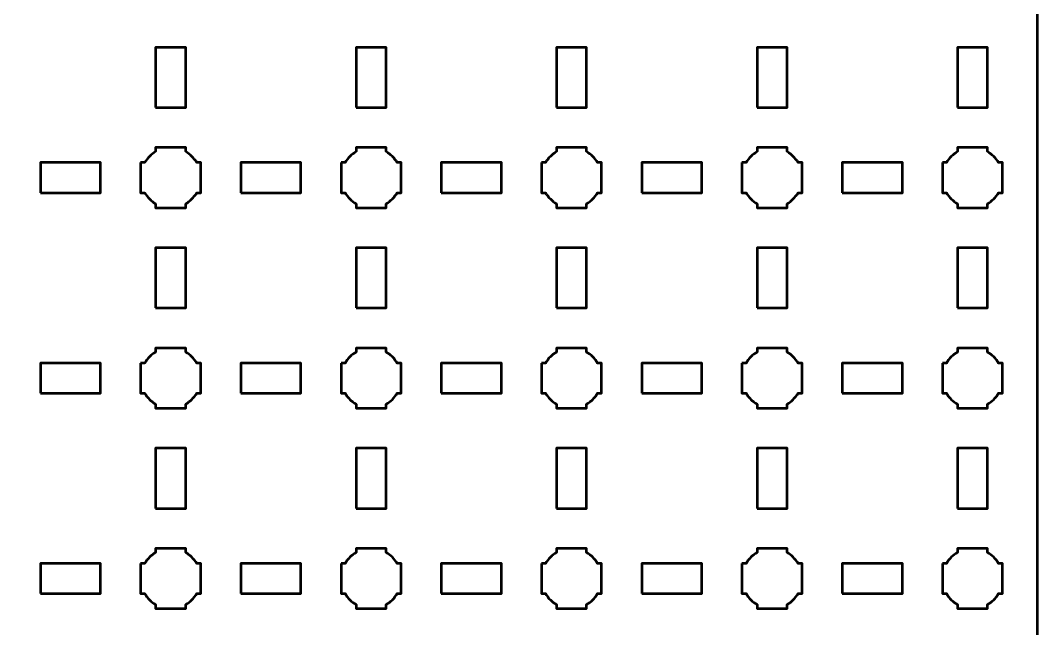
# Model space of a CAD drawing. Header units: centimetres. Extents: x -30.1 to 9.2, y -39.5 to 9.8.
# Drawn here: x -1 to 9.15, y -27.35 to -21.28 of the extents above; entities that cross this region are included whole.
import ezdxf

# ---------------------------------------------------------------- set-up
doc = ezdxf.new("R2010")
doc.units = ezdxf.units.CM
doc.header["$MEASUREMENT"] = 0
doc.layers.add('Layer 1', color=7, linetype='Continuous')

msp = doc.modelspace()

# ---------------------------------------------------------------- linework, layer by layer
at = {"layer": 'Layer 1', "color": 250, "lineweight": 53}
for points in [[(0.35, -22.15), (0.65, -22.15), (0.65, -21.55), (0.35, -21.55), (0.35, -22.15)], [(2.35, -22.15), (2.65, -22.15), (2.65, -21.55), (2.35, -21.55), (2.35, -22.15)], [(4.35, -22.15), (4.65, -22.15), (4.65, -21.55), (4.35, -21.55), (4.35, -22.15)], [(6.35, -22.15), (6.65, -22.15), (6.65, -21.55), (6.35, -21.55), (6.35, -22.15)], [(8.35, -22.15), (8.65, -22.15), (8.65, -21.55), (8.35, -21.55), (8.35, -22.15)], [(-0.8, -23), (-0.2, -23), (-0.2, -22.7), (-0.8, -22.7), (-0.8, -23)], [(1.2, -23), (1.8, -23), (1.8, -22.7), (1.2, -22.7), (1.2, -23)], [(3.2, -23), (3.8, -23), (3.8, -22.7), (3.2, -22.7), (3.2, -23)], [(5.2, -23), (5.8, -23), (5.8, -22.7), (5.2, -22.7), (5.2, -23)], [(7.2, -23), (7.8, -23), (7.8, -22.7), (7.2, -22.7), (7.2, -23)], [(0.35, -24.15), (0.65, -24.15), (0.65, -23.55), (0.35, -23.55), (0.35, -24.15)], [(2.35, -24.15), (2.65, -24.15), (2.65, -23.55), (2.35, -23.55), (2.35, -24.15)], [(4.35, -24.15), (4.65, -24.15), (4.65, -23.55), (4.35, -23.55), (4.35, -24.15)], [(6.35, -24.15), (6.65, -24.15), (6.65, -23.55), (6.35, -23.55), (6.35, -24.15)], [(8.35, -24.15), (8.65, -24.15), (8.65, -23.55), (8.35, -23.55), (8.35, -24.15)], [(-0.8, -25), (-0.2, -25), (-0.2, -24.7), (-0.8, -24.7), (-0.8, -25)], [(1.2, -25), (1.8, -25), (1.8, -24.7), (1.2, -24.7), (1.2, -25)], [(3.2, -25), (3.8, -25), (3.8, -24.7), (3.2, -24.7), (3.2, -25)], [(5.2, -25), (5.8, -25), (5.8, -24.7), (5.2, -24.7), (5.2, -25)], [(7.2, -25), (7.8, -25), (7.8, -24.7), (7.2, -24.7), (7.2, -25)], [(0.35, -26.15), (0.65, -26.15), (0.65, -25.55), (0.35, -25.55), (0.35, -26.15)], [(2.35, -26.15), (2.65, -26.15), (2.65, -25.55), (2.35, -25.55), (2.35, -26.15)], [(4.35, -26.15), (4.65, -26.15), (4.65, -25.55), (4.35, -25.55), (4.35, -26.15)], [(6.35, -26.15), (6.65, -26.15), (6.65, -25.55), (6.35, -25.55), (6.35, -26.15)], [(8.35, -26.15), (8.65, -26.15), (8.65, -25.55), (8.35, -25.55), (8.35, -26.15)], [(-0.8, -27), (-0.2, -27), (-0.2, -26.7), (-0.8, -26.7), (-0.8, -27)], [(1.2, -27), (1.8, -27), (1.8, -26.7), (1.2, -26.7), (1.2, -27)], [(3.2, -27), (3.8, -27), (3.8, -26.7), (3.2, -26.7), (3.2, -27)], [(5.2, -27), (5.8, -27), (5.8, -26.7), (5.2, -26.7), (5.2, -27)], [(7.2, -27), (7.8, -27), (7.8, -26.7), (7.2, -26.7), (7.2, -27)]]:
    msp.add_lwpolyline(points, close=True, dxfattribs=at)
msp.add_open_spline([(-30.15, -39), (-30.15, -39), (-30.15, 9.3), (-30.15, 9.3), (-30.15, 9.3), (-30.15, 9.57609), (-29.92609, 9.8), (-29.65, 9.8), (-29.65, 9.8), (-29.65, 9.8), (8.65, 9.8), (8.65, 9.8), (8.65, 9.8), (8.92609, 9.8), (9.15, 9.57609), (9.15, 9.3), (9.15, 9.3), (9.15, 9.3), (9.15, -39), (9.15, -39), (9.15, -39), (9.15, -39.27609), (8.92609, -39.5), (8.65, -39.5), (8.65, -39.5), (8.65, -39.5), (-29.65, -39.5), (-29.65, -39.5), (-29.65, -39.5), (-29.92609, -39.5), (-30.15, -39.27609), (-30.15, -39)], degree=3, knots=[0, 0, 0, 0, 0.125, 0.125, 0.125, 0.125, 0.25, 0.25, 0.25, 0.25, 0.375, 0.375, 0.375, 0.375, 0.5, 0.5, 0.5, 0.5, 0.625, 0.625, 0.625, 0.625, 0.75, 0.75, 0.75, 0.75, 0.875, 0.875, 0.875, 0.875, 1, 1, 1, 1], dxfattribs=at)
at = {"layer": 'Layer 1', "lineweight": 53}
for points in [[(0.2, -22.7), (0.2, -22.7), (0.24015, -22.7), (0.24015, -22.7), (0.24015, -22.7), (0.2665, -22.65447), (0.30447, -22.6165), (0.35, -22.59015), (0.35, -22.59015), (0.35, -22.59015), (0.35, -22.55), (0.35, -22.55), (0.35, -22.55), (0.35, -22.55), (0.5, -22.55), (0.5, -22.55), (0.5, -22.55), (0.5, -22.55), (0.65, -22.55), (0.65, -22.55), (0.65, -22.55), (0.65, -22.55), (0.65, -22.59015), (0.65, -22.59015), (0.65, -22.59015), (0.69553, -22.6165), (0.7335, -22.65447), (0.75985, -22.7), (0.75985, -22.7), (0.75985, -22.7), (0.8, -22.7), (0.8, -22.7), (0.8, -22.7), (0.8, -22.7), (0.8, -22.85), (0.8, -22.85), (0.8, -22.85), (0.8, -22.85), (0.8, -23), (0.8, -23), (0.8, -23), (0.8, -23), (0.75985, -23), (0.75985, -23), (0.75985, -23), (0.7335, -23.04553), (0.69553, -23.0835), (0.65, -23.10985), (0.65, -23.10985), (0.65, -23.10985), (0.65, -23.15), (0.65, -23.15), (0.65, -23.15), (0.65, -23.15), (0.5, -23.15), (0.5, -23.15), (0.5, -23.15), (0.5, -23.15), (0.35, -23.15), (0.35, -23.15), (0.35, -23.15), (0.35, -23.15), (0.35, -23.10985), (0.35, -23.10985), (0.35, -23.10985), (0.30447, -23.0835), (0.2665, -23.04553), (0.24015, -23), (0.24015, -23), (0.24015, -23), (0.2, -23), (0.2, -23), (0.2, -23), (0.2, -23), (0.2, -22.85), (0.2, -22.85), (0.2, -22.85), (0.2, -22.85), (0.2, -22.7), (0.2, -22.7)], [(2.2, -22.7), (2.2, -22.7), (2.24015, -22.7), (2.24015, -22.7), (2.24015, -22.7), (2.2665, -22.65447), (2.30447, -22.6165), (2.35, -22.59015), (2.35, -22.59015), (2.35, -22.59015), (2.35, -22.55), (2.35, -22.55), (2.35, -22.55), (2.35, -22.55), (2.5, -22.55), (2.5, -22.55), (2.5, -22.55), (2.5, -22.55), (2.65, -22.55), (2.65, -22.55), (2.65, -22.55), (2.65, -22.55), (2.65, -22.59015), (2.65, -22.59015), (2.65, -22.59015), (2.69553, -22.6165), (2.7335, -22.65447), (2.75985, -22.7), (2.75985, -22.7), (2.75985, -22.7), (2.8, -22.7), (2.8, -22.7), (2.8, -22.7), (2.8, -22.7), (2.8, -22.85), (2.8, -22.85), (2.8, -22.85), (2.8, -22.85), (2.8, -23), (2.8, -23), (2.8, -23), (2.8, -23), (2.75985, -23), (2.75985, -23), (2.75985, -23), (2.7335, -23.04553), (2.69553, -23.0835), (2.65, -23.10985), (2.65, -23.10985), (2.65, -23.10985), (2.65, -23.15), (2.65, -23.15), (2.65, -23.15), (2.65, -23.15), (2.5, -23.15), (2.5, -23.15), (2.5, -23.15), (2.5, -23.15), (2.35, -23.15), (2.35, -23.15), (2.35, -23.15), (2.35, -23.15), (2.35, -23.10985), (2.35, -23.10985), (2.35, -23.10985), (2.30447, -23.0835), (2.2665, -23.04553), (2.24015, -23), (2.24015, -23), (2.24015, -23), (2.2, -23), (2.2, -23), (2.2, -23), (2.2, -23), (2.2, -22.85), (2.2, -22.85), (2.2, -22.85), (2.2, -22.85), (2.2, -22.7), (2.2, -22.7)], [(4.2, -22.7), (4.2, -22.7), (4.24015, -22.7), (4.24015, -22.7), (4.24015, -22.7), (4.2665, -22.65447), (4.30447, -22.6165), (4.35, -22.59015), (4.35, -22.59015), (4.35, -22.59015), (4.35, -22.55), (4.35, -22.55), (4.35, -22.55), (4.35, -22.55), (4.5, -22.55), (4.5, -22.55), (4.5, -22.55), (4.5, -22.55), (4.65, -22.55), (4.65, -22.55), (4.65, -22.55), (4.65, -22.55), (4.65, -22.59015), (4.65, -22.59015), (4.65, -22.59015), (4.69553, -22.6165), (4.7335, -22.65447), (4.75985, -22.7), (4.75985, -22.7), (4.75985, -22.7), (4.8, -22.7), (4.8, -22.7), (4.8, -22.7), (4.8, -22.7), (4.8, -22.85), (4.8, -22.85), (4.8, -22.85), (4.8, -22.85), (4.8, -23), (4.8, -23), (4.8, -23), (4.8, -23), (4.75985, -23), (4.75985, -23), (4.75985, -23), (4.7335, -23.04553), (4.69553, -23.0835), (4.65, -23.10985), (4.65, -23.10985), (4.65, -23.10985), (4.65, -23.15), (4.65, -23.15), (4.65, -23.15), (4.65, -23.15), (4.5, -23.15), (4.5, -23.15), (4.5, -23.15), (4.5, -23.15), (4.35, -23.15), (4.35, -23.15), (4.35, -23.15), (4.35, -23.15), (4.35, -23.10985), (4.35, -23.10985), (4.35, -23.10985), (4.30447, -23.0835), (4.2665, -23.04553), (4.24015, -23), (4.24015, -23), (4.24015, -23), (4.2, -23), (4.2, -23), (4.2, -23), (4.2, -23), (4.2, -22.85), (4.2, -22.85), (4.2, -22.85), (4.2, -22.85), (4.2, -22.7), (4.2, -22.7)], [(6.2, -22.7), (6.2, -22.7), (6.24015, -22.7), (6.24015, -22.7), (6.24015, -22.7), (6.2665, -22.65447), (6.30447, -22.6165), (6.35, -22.59015), (6.35, -22.59015), (6.35, -22.59015), (6.35, -22.55), (6.35, -22.55), (6.35, -22.55), (6.35, -22.55), (6.5, -22.55), (6.5, -22.55), (6.5, -22.55), (6.5, -22.55), (6.65, -22.55), (6.65, -22.55), (6.65, -22.55), (6.65, -22.55), (6.65, -22.59015), (6.65, -22.59015), (6.65, -22.59015), (6.69553, -22.6165), (6.7335, -22.65447), (6.75985, -22.7), (6.75985, -22.7), (6.75985, -22.7), (6.8, -22.7), (6.8, -22.7), (6.8, -22.7), (6.8, -22.7), (6.8, -22.85), (6.8, -22.85), (6.8, -22.85), (6.8, -22.85), (6.8, -23), (6.8, -23), (6.8, -23), (6.8, -23), (6.75985, -23), (6.75985, -23), (6.75985, -23), (6.7335, -23.04553), (6.69553, -23.0835), (6.65, -23.10985), (6.65, -23.10985), (6.65, -23.10985), (6.65, -23.15), (6.65, -23.15), (6.65, -23.15), (6.65, -23.15), (6.5, -23.15), (6.5, -23.15), (6.5, -23.15), (6.5, -23.15), (6.35, -23.15), (6.35, -23.15), (6.35, -23.15), (6.35, -23.15), (6.35, -23.10985), (6.35, -23.10985), (6.35, -23.10985), (6.30447, -23.0835), (6.2665, -23.04553), (6.24015, -23), (6.24015, -23), (6.24015, -23), (6.2, -23), (6.2, -23), (6.2, -23), (6.2, -23), (6.2, -22.85), (6.2, -22.85), (6.2, -22.85), (6.2, -22.85), (6.2, -22.7), (6.2, -22.7)], [(8.2, -22.7), (8.2, -22.7), (8.24015, -22.7), (8.24015, -22.7), (8.24015, -22.7), (8.2665, -22.65447), (8.30447, -22.6165), (8.35, -22.59015), (8.35, -22.59015), (8.35, -22.59015), (8.35, -22.55), (8.35, -22.55), (8.35, -22.55), (8.35, -22.55), (8.5, -22.55), (8.5, -22.55), (8.5, -22.55), (8.5, -22.55), (8.65, -22.55), (8.65, -22.55), (8.65, -22.55), (8.65, -22.55), (8.65, -22.59015), (8.65, -22.59015), (8.65, -22.59015), (8.69553, -22.6165), (8.7335, -22.65447), (8.75985, -22.7), (8.75985, -22.7), (8.75985, -22.7), (8.8, -22.7), (8.8, -22.7), (8.8, -22.7), (8.8, -22.7), (8.8, -22.85), (8.8, -22.85), (8.8, -22.85), (8.8, -22.85), (8.8, -23), (8.8, -23), (8.8, -23), (8.8, -23), (8.75985, -23), (8.75985, -23), (8.75985, -23), (8.7335, -23.04553), (8.69553, -23.0835), (8.65, -23.10985), (8.65, -23.10985), (8.65, -23.10985), (8.65, -23.15), (8.65, -23.15), (8.65, -23.15), (8.65, -23.15), (8.5, -23.15), (8.5, -23.15), (8.5, -23.15), (8.5, -23.15), (8.35, -23.15), (8.35, -23.15), (8.35, -23.15), (8.35, -23.15), (8.35, -23.10985), (8.35, -23.10985), (8.35, -23.10985), (8.30447, -23.0835), (8.2665, -23.04553), (8.24015, -23), (8.24015, -23), (8.24015, -23), (8.2, -23), (8.2, -23), (8.2, -23), (8.2, -23), (8.2, -22.85), (8.2, -22.85), (8.2, -22.85), (8.2, -22.85), (8.2, -22.7), (8.2, -22.7)], [(0.2, -24.7), (0.2, -24.7), (0.24015, -24.7), (0.24015, -24.7), (0.24015, -24.7), (0.2665, -24.65447), (0.30447, -24.6165), (0.35, -24.59015), (0.35, -24.59015), (0.35, -24.59015), (0.35, -24.55), (0.35, -24.55), (0.35, -24.55), (0.35, -24.55), (0.5, -24.55), (0.5, -24.55), (0.5, -24.55), (0.5, -24.55), (0.65, -24.55), (0.65, -24.55), (0.65, -24.55), (0.65, -24.55), (0.65, -24.59015), (0.65, -24.59015), (0.65, -24.59015), (0.69553, -24.6165), (0.7335, -24.65447), (0.75985, -24.7), (0.75985, -24.7), (0.75985, -24.7), (0.8, -24.7), (0.8, -24.7), (0.8, -24.7), (0.8, -24.7), (0.8, -24.85), (0.8, -24.85), (0.8, -24.85), (0.8, -24.85), (0.8, -25), (0.8, -25), (0.8, -25), (0.8, -25), (0.75985, -25), (0.75985, -25), (0.75985, -25), (0.7335, -25.04553), (0.69553, -25.0835), (0.65, -25.10985), (0.65, -25.10985), (0.65, -25.10985), (0.65, -25.15), (0.65, -25.15), (0.65, -25.15), (0.65, -25.15), (0.5, -25.15), (0.5, -25.15), (0.5, -25.15), (0.5, -25.15), (0.35, -25.15), (0.35, -25.15), (0.35, -25.15), (0.35, -25.15), (0.35, -25.10985), (0.35, -25.10985), (0.35, -25.10985), (0.30447, -25.0835), (0.2665, -25.04553), (0.24015, -25), (0.24015, -25), (0.24015, -25), (0.2, -25), (0.2, -25), (0.2, -25), (0.2, -25), (0.2, -24.85), (0.2, -24.85), (0.2, -24.85), (0.2, -24.85), (0.2, -24.7), (0.2, -24.7)], [(2.2, -24.7), (2.2, -24.7), (2.24015, -24.7), (2.24015, -24.7), (2.24015, -24.7), (2.2665, -24.65447), (2.30447, -24.6165), (2.35, -24.59015), (2.35, -24.59015), (2.35, -24.59015), (2.35, -24.55), (2.35, -24.55), (2.35, -24.55), (2.35, -24.55), (2.5, -24.55), (2.5, -24.55), (2.5, -24.55), (2.5, -24.55), (2.65, -24.55), (2.65, -24.55), (2.65, -24.55), (2.65, -24.55), (2.65, -24.59015), (2.65, -24.59015), (2.65, -24.59015), (2.69553, -24.6165), (2.7335, -24.65447), (2.75985, -24.7), (2.75985, -24.7), (2.75985, -24.7), (2.8, -24.7), (2.8, -24.7), (2.8, -24.7), (2.8, -24.7), (2.8, -24.85), (2.8, -24.85), (2.8, -24.85), (2.8, -24.85), (2.8, -25), (2.8, -25), (2.8, -25), (2.8, -25), (2.75985, -25), (2.75985, -25), (2.75985, -25), (2.7335, -25.04553), (2.69553, -25.0835), (2.65, -25.10985), (2.65, -25.10985), (2.65, -25.10985), (2.65, -25.15), (2.65, -25.15), (2.65, -25.15), (2.65, -25.15), (2.5, -25.15), (2.5, -25.15), (2.5, -25.15), (2.5, -25.15), (2.35, -25.15), (2.35, -25.15), (2.35, -25.15), (2.35, -25.15), (2.35, -25.10985), (2.35, -25.10985), (2.35, -25.10985), (2.30447, -25.0835), (2.2665, -25.04553), (2.24015, -25), (2.24015, -25), (2.24015, -25), (2.2, -25), (2.2, -25), (2.2, -25), (2.2, -25), (2.2, -24.85), (2.2, -24.85), (2.2, -24.85), (2.2, -24.85), (2.2, -24.7), (2.2, -24.7)], [(4.2, -24.7), (4.2, -24.7), (4.24015, -24.7), (4.24015, -24.7), (4.24015, -24.7), (4.2665, -24.65447), (4.30447, -24.6165), (4.35, -24.59015), (4.35, -24.59015), (4.35, -24.59015), (4.35, -24.55), (4.35, -24.55), (4.35, -24.55), (4.35, -24.55), (4.5, -24.55), (4.5, -24.55), (4.5, -24.55), (4.5, -24.55), (4.65, -24.55), (4.65, -24.55), (4.65, -24.55), (4.65, -24.55), (4.65, -24.59015), (4.65, -24.59015), (4.65, -24.59015), (4.69553, -24.6165), (4.7335, -24.65447), (4.75985, -24.7), (4.75985, -24.7), (4.75985, -24.7), (4.8, -24.7), (4.8, -24.7), (4.8, -24.7), (4.8, -24.7), (4.8, -24.85), (4.8, -24.85), (4.8, -24.85), (4.8, -24.85), (4.8, -25), (4.8, -25), (4.8, -25), (4.8, -25), (4.75985, -25), (4.75985, -25), (4.75985, -25), (4.7335, -25.04553), (4.69553, -25.0835), (4.65, -25.10985), (4.65, -25.10985), (4.65, -25.10985), (4.65, -25.15), (4.65, -25.15), (4.65, -25.15), (4.65, -25.15), (4.5, -25.15), (4.5, -25.15), (4.5, -25.15), (4.5, -25.15), (4.35, -25.15), (4.35, -25.15), (4.35, -25.15), (4.35, -25.15), (4.35, -25.10985), (4.35, -25.10985), (4.35, -25.10985), (4.30447, -25.0835), (4.2665, -25.04553), (4.24015, -25), (4.24015, -25), (4.24015, -25), (4.2, -25), (4.2, -25), (4.2, -25), (4.2, -25), (4.2, -24.85), (4.2, -24.85), (4.2, -24.85), (4.2, -24.85), (4.2, -24.7), (4.2, -24.7)], [(6.2, -24.7), (6.2, -24.7), (6.24015, -24.7), (6.24015, -24.7), (6.24015, -24.7), (6.2665, -24.65447), (6.30447, -24.6165), (6.35, -24.59015), (6.35, -24.59015), (6.35, -24.59015), (6.35, -24.55), (6.35, -24.55), (6.35, -24.55), (6.35, -24.55), (6.5, -24.55), (6.5, -24.55), (6.5, -24.55), (6.5, -24.55), (6.65, -24.55), (6.65, -24.55), (6.65, -24.55), (6.65, -24.55), (6.65, -24.59015), (6.65, -24.59015), (6.65, -24.59015), (6.69553, -24.6165), (6.7335, -24.65447), (6.75985, -24.7), (6.75985, -24.7), (6.75985, -24.7), (6.8, -24.7), (6.8, -24.7), (6.8, -24.7), (6.8, -24.7), (6.8, -24.85), (6.8, -24.85), (6.8, -24.85), (6.8, -24.85), (6.8, -25), (6.8, -25), (6.8, -25), (6.8, -25), (6.75985, -25), (6.75985, -25), (6.75985, -25), (6.7335, -25.04553), (6.69553, -25.0835), (6.65, -25.10985), (6.65, -25.10985), (6.65, -25.10985), (6.65, -25.15), (6.65, -25.15), (6.65, -25.15), (6.65, -25.15), (6.5, -25.15), (6.5, -25.15), (6.5, -25.15), (6.5, -25.15), (6.35, -25.15), (6.35, -25.15), (6.35, -25.15), (6.35, -25.15), (6.35, -25.10985), (6.35, -25.10985), (6.35, -25.10985), (6.30447, -25.0835), (6.2665, -25.04553), (6.24015, -25), (6.24015, -25), (6.24015, -25), (6.2, -25), (6.2, -25), (6.2, -25), (6.2, -25), (6.2, -24.85), (6.2, -24.85), (6.2, -24.85), (6.2, -24.85), (6.2, -24.7), (6.2, -24.7)], [(8.2, -24.7), (8.2, -24.7), (8.24015, -24.7), (8.24015, -24.7), (8.24015, -24.7), (8.2665, -24.65447), (8.30447, -24.6165), (8.35, -24.59015), (8.35, -24.59015), (8.35, -24.59015), (8.35, -24.55), (8.35, -24.55), (8.35, -24.55), (8.35, -24.55), (8.5, -24.55), (8.5, -24.55), (8.5, -24.55), (8.5, -24.55), (8.65, -24.55), (8.65, -24.55), (8.65, -24.55), (8.65, -24.55), (8.65, -24.59015), (8.65, -24.59015), (8.65, -24.59015), (8.69553, -24.6165), (8.7335, -24.65447), (8.75985, -24.7), (8.75985, -24.7), (8.75985, -24.7), (8.8, -24.7), (8.8, -24.7), (8.8, -24.7), (8.8, -24.7), (8.8, -24.85), (8.8, -24.85), (8.8, -24.85), (8.8, -24.85), (8.8, -25), (8.8, -25), (8.8, -25), (8.8, -25), (8.75985, -25), (8.75985, -25), (8.75985, -25), (8.7335, -25.04553), (8.69553, -25.0835), (8.65, -25.10985), (8.65, -25.10985), (8.65, -25.10985), (8.65, -25.15), (8.65, -25.15), (8.65, -25.15), (8.65, -25.15), (8.5, -25.15), (8.5, -25.15), (8.5, -25.15), (8.5, -25.15), (8.35, -25.15), (8.35, -25.15), (8.35, -25.15), (8.35, -25.15), (8.35, -25.10985), (8.35, -25.10985), (8.35, -25.10985), (8.30447, -25.0835), (8.2665, -25.04553), (8.24015, -25), (8.24015, -25), (8.24015, -25), (8.2, -25), (8.2, -25), (8.2, -25), (8.2, -25), (8.2, -24.85), (8.2, -24.85), (8.2, -24.85), (8.2, -24.85), (8.2, -24.7), (8.2, -24.7)], [(0.2, -26.7), (0.2, -26.7), (0.24015, -26.7), (0.24015, -26.7), (0.24015, -26.7), (0.2665, -26.65447), (0.30447, -26.6165), (0.35, -26.59015), (0.35, -26.59015), (0.35, -26.59015), (0.35, -26.55), (0.35, -26.55), (0.35, -26.55), (0.35, -26.55), (0.5, -26.55), (0.5, -26.55), (0.5, -26.55), (0.5, -26.55), (0.65, -26.55), (0.65, -26.55), (0.65, -26.55), (0.65, -26.55), (0.65, -26.59015), (0.65, -26.59015), (0.65, -26.59015), (0.69553, -26.6165), (0.7335, -26.65447), (0.75985, -26.7), (0.75985, -26.7), (0.75985, -26.7), (0.8, -26.7), (0.8, -26.7), (0.8, -26.7), (0.8, -26.7), (0.8, -26.85), (0.8, -26.85), (0.8, -26.85), (0.8, -26.85), (0.8, -27), (0.8, -27), (0.8, -27), (0.8, -27), (0.75985, -27), (0.75985, -27), (0.75985, -27), (0.7335, -27.04553), (0.69553, -27.0835), (0.65, -27.10985), (0.65, -27.10985), (0.65, -27.10985), (0.65, -27.15), (0.65, -27.15), (0.65, -27.15), (0.65, -27.15), (0.5, -27.15), (0.5, -27.15), (0.5, -27.15), (0.5, -27.15), (0.35, -27.15), (0.35, -27.15), (0.35, -27.15), (0.35, -27.15), (0.35, -27.10985), (0.35, -27.10985), (0.35, -27.10985), (0.30447, -27.0835), (0.2665, -27.04553), (0.24015, -27), (0.24015, -27), (0.24015, -27), (0.2, -27), (0.2, -27), (0.2, -27), (0.2, -27), (0.2, -26.85), (0.2, -26.85), (0.2, -26.85), (0.2, -26.85), (0.2, -26.7), (0.2, -26.7)], [(2.2, -26.7), (2.2, -26.7), (2.24015, -26.7), (2.24015, -26.7), (2.24015, -26.7), (2.2665, -26.65447), (2.30447, -26.6165), (2.35, -26.59015), (2.35, -26.59015), (2.35, -26.59015), (2.35, -26.55), (2.35, -26.55), (2.35, -26.55), (2.35, -26.55), (2.5, -26.55), (2.5, -26.55), (2.5, -26.55), (2.5, -26.55), (2.65, -26.55), (2.65, -26.55), (2.65, -26.55), (2.65, -26.55), (2.65, -26.59015), (2.65, -26.59015), (2.65, -26.59015), (2.69553, -26.6165), (2.7335, -26.65447), (2.75985, -26.7), (2.75985, -26.7), (2.75985, -26.7), (2.8, -26.7), (2.8, -26.7), (2.8, -26.7), (2.8, -26.7), (2.8, -26.85), (2.8, -26.85), (2.8, -26.85), (2.8, -26.85), (2.8, -27), (2.8, -27), (2.8, -27), (2.8, -27), (2.75985, -27), (2.75985, -27), (2.75985, -27), (2.7335, -27.04553), (2.69553, -27.0835), (2.65, -27.10985), (2.65, -27.10985), (2.65, -27.10985), (2.65, -27.15), (2.65, -27.15), (2.65, -27.15), (2.65, -27.15), (2.5, -27.15), (2.5, -27.15), (2.5, -27.15), (2.5, -27.15), (2.35, -27.15), (2.35, -27.15), (2.35, -27.15), (2.35, -27.15), (2.35, -27.10985), (2.35, -27.10985), (2.35, -27.10985), (2.30447, -27.0835), (2.2665, -27.04553), (2.24015, -27), (2.24015, -27), (2.24015, -27), (2.2, -27), (2.2, -27), (2.2, -27), (2.2, -27), (2.2, -26.85), (2.2, -26.85), (2.2, -26.85), (2.2, -26.85), (2.2, -26.7), (2.2, -26.7)], [(4.2, -26.7), (4.2, -26.7), (4.24015, -26.7), (4.24015, -26.7), (4.24015, -26.7), (4.2665, -26.65447), (4.30447, -26.6165), (4.35, -26.59015), (4.35, -26.59015), (4.35, -26.59015), (4.35, -26.55), (4.35, -26.55), (4.35, -26.55), (4.35, -26.55), (4.5, -26.55), (4.5, -26.55), (4.5, -26.55), (4.5, -26.55), (4.65, -26.55), (4.65, -26.55), (4.65, -26.55), (4.65, -26.55), (4.65, -26.59015), (4.65, -26.59015), (4.65, -26.59015), (4.69553, -26.6165), (4.7335, -26.65447), (4.75985, -26.7), (4.75985, -26.7), (4.75985, -26.7), (4.8, -26.7), (4.8, -26.7), (4.8, -26.7), (4.8, -26.7), (4.8, -26.85), (4.8, -26.85), (4.8, -26.85), (4.8, -26.85), (4.8, -27), (4.8, -27), (4.8, -27), (4.8, -27), (4.75985, -27), (4.75985, -27), (4.75985, -27), (4.7335, -27.04553), (4.69553, -27.0835), (4.65, -27.10985), (4.65, -27.10985), (4.65, -27.10985), (4.65, -27.15), (4.65, -27.15), (4.65, -27.15), (4.65, -27.15), (4.5, -27.15), (4.5, -27.15), (4.5, -27.15), (4.5, -27.15), (4.35, -27.15), (4.35, -27.15), (4.35, -27.15), (4.35, -27.15), (4.35, -27.10985), (4.35, -27.10985), (4.35, -27.10985), (4.30447, -27.0835), (4.2665, -27.04553), (4.24015, -27), (4.24015, -27), (4.24015, -27), (4.2, -27), (4.2, -27), (4.2, -27), (4.2, -27), (4.2, -26.85), (4.2, -26.85), (4.2, -26.85), (4.2, -26.85), (4.2, -26.7), (4.2, -26.7)], [(6.2, -26.7), (6.2, -26.7), (6.24015, -26.7), (6.24015, -26.7), (6.24015, -26.7), (6.2665, -26.65447), (6.30447, -26.6165), (6.35, -26.59015), (6.35, -26.59015), (6.35, -26.59015), (6.35, -26.55), (6.35, -26.55), (6.35, -26.55), (6.35, -26.55), (6.5, -26.55), (6.5, -26.55), (6.5, -26.55), (6.5, -26.55), (6.65, -26.55), (6.65, -26.55), (6.65, -26.55), (6.65, -26.55), (6.65, -26.59015), (6.65, -26.59015), (6.65, -26.59015), (6.69553, -26.6165), (6.7335, -26.65447), (6.75985, -26.7), (6.75985, -26.7), (6.75985, -26.7), (6.8, -26.7), (6.8, -26.7), (6.8, -26.7), (6.8, -26.7), (6.8, -26.85), (6.8, -26.85), (6.8, -26.85), (6.8, -26.85), (6.8, -27), (6.8, -27), (6.8, -27), (6.8, -27), (6.75985, -27), (6.75985, -27), (6.75985, -27), (6.7335, -27.04553), (6.69553, -27.0835), (6.65, -27.10985), (6.65, -27.10985), (6.65, -27.10985), (6.65, -27.15), (6.65, -27.15), (6.65, -27.15), (6.65, -27.15), (6.5, -27.15), (6.5, -27.15), (6.5, -27.15), (6.5, -27.15), (6.35, -27.15), (6.35, -27.15), (6.35, -27.15), (6.35, -27.15), (6.35, -27.10985), (6.35, -27.10985), (6.35, -27.10985), (6.30447, -27.0835), (6.2665, -27.04553), (6.24015, -27), (6.24015, -27), (6.24015, -27), (6.2, -27), (6.2, -27), (6.2, -27), (6.2, -27), (6.2, -26.85), (6.2, -26.85), (6.2, -26.85), (6.2, -26.85), (6.2, -26.7), (6.2, -26.7)], [(8.2, -26.7), (8.2, -26.7), (8.24015, -26.7), (8.24015, -26.7), (8.24015, -26.7), (8.2665, -26.65447), (8.30447, -26.6165), (8.35, -26.59015), (8.35, -26.59015), (8.35, -26.59015), (8.35, -26.55), (8.35, -26.55), (8.35, -26.55), (8.35, -26.55), (8.5, -26.55), (8.5, -26.55), (8.5, -26.55), (8.5, -26.55), (8.65, -26.55), (8.65, -26.55), (8.65, -26.55), (8.65, -26.55), (8.65, -26.59015), (8.65, -26.59015), (8.65, -26.59015), (8.69553, -26.6165), (8.7335, -26.65447), (8.75985, -26.7), (8.75985, -26.7), (8.75985, -26.7), (8.8, -26.7), (8.8, -26.7), (8.8, -26.7), (8.8, -26.7), (8.8, -26.85), (8.8, -26.85), (8.8, -26.85), (8.8, -26.85), (8.8, -27), (8.8, -27), (8.8, -27), (8.8, -27), (8.75985, -27), (8.75985, -27), (8.75985, -27), (8.7335, -27.04553), (8.69553, -27.0835), (8.65, -27.10985), (8.65, -27.10985), (8.65, -27.10985), (8.65, -27.15), (8.65, -27.15), (8.65, -27.15), (8.65, -27.15), (8.5, -27.15), (8.5, -27.15), (8.5, -27.15), (8.5, -27.15), (8.35, -27.15), (8.35, -27.15), (8.35, -27.15), (8.35, -27.15), (8.35, -27.10985), (8.35, -27.10985), (8.35, -27.10985), (8.30447, -27.0835), (8.2665, -27.04553), (8.24015, -27), (8.24015, -27), (8.24015, -27), (8.2, -27), (8.2, -27), (8.2, -27), (8.2, -27), (8.2, -26.85), (8.2, -26.85), (8.2, -26.85), (8.2, -26.85), (8.2, -26.7), (8.2, -26.7)]]:
    msp.add_open_spline(points, degree=3, knots=[0, 0, 0, 0, 0.05, 0.05, 0.05, 0.05, 0.1, 0.1, 0.1, 0.1, 0.15, 0.15, 0.15, 0.15, 0.2, 0.2, 0.2, 0.2, 0.25, 0.25, 0.25, 0.25, 0.3, 0.3, 0.3, 0.3, 0.35, 0.35, 0.35, 0.35, 0.4, 0.4, 0.4, 0.4, 0.45, 0.45, 0.45, 0.45, 0.5, 0.5, 0.5, 0.5, 0.55, 0.55, 0.55, 0.55, 0.6, 0.6, 0.6, 0.6, 0.65, 0.65, 0.65, 0.65, 0.7, 0.7, 0.7, 0.7, 0.75, 0.75, 0.75, 0.75, 0.8, 0.8, 0.8, 0.8, 0.85, 0.85, 0.85, 0.85, 0.9, 0.9, 0.9, 0.9, 0.95, 0.95, 0.95, 0.95, 1, 1, 1, 1], dxfattribs=at)

doc.saveas('drawing.dxf')
